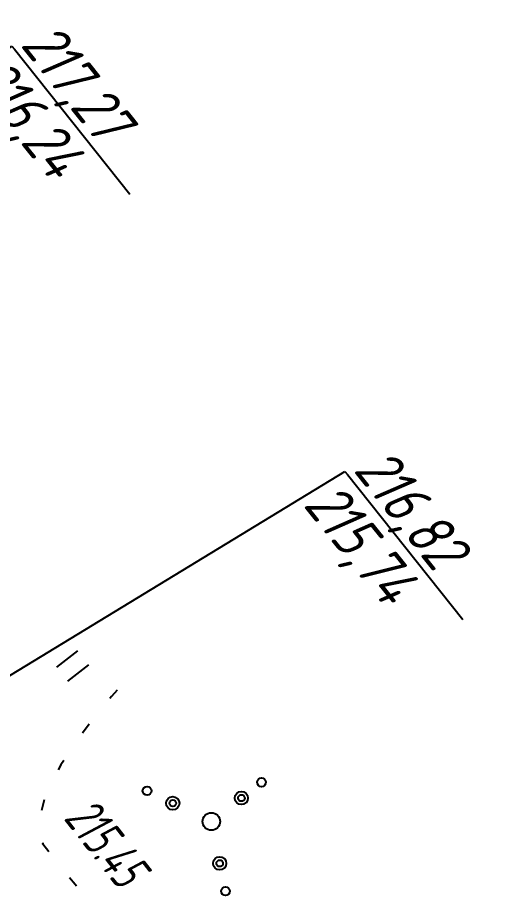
# Model space of a CAD drawing. Header units: millimetres. Extents: x -1799 to 6962, y -1020 to 4121.
# Drawn here: x 1516.8 to 1560.7, y 2609.7 to 2689.6 of the extents above; entities that cross this region are included whole.
import ezdxf
from ezdxf import colors
from ezdxf.entities.mleader import LeaderData, LeaderLine
from ezdxf.math import Vec2, Vec3

# ---------------------------------------------------------------- set-up
doc = ezdxf.new("R2010")
doc.units = ezdxf.units.MM
doc.linetypes.add('CONTI', pattern=[0])
for name, color, linetype in [('PI_OTDEFAULT', 172, 'CONTI'), ('PI_TTDEFAULT', 5, 'CONTI'), ('SIT_LDEFAULT', 7, 'CONTI'), ('ZAPSKDEFAULT', 7, 'CONTI')]:
    doc.layers.add(name, color=color, linetype=linetype)
doc.layers.add('Отметки', color=5, linetype='Continuous', lineweight=30)
doc.styles.add('eskd', font='spds.shx', dxfattribs={"width": 1.2, "oblique": 15})
doc.styles.add('ГОСТ', font='', dxfattribs={"oblique": 15, "height": 4})
doc.styles.get('ГОСТ').set_extended_font_data('GOST type A')

# ---------------------------------------------------------------- blocks, each defined once
blk = doc.blocks.new('BL_2011')
at = {"color": 0}
for p, q in [((0, 0), (0, 2.4)), ((1.6, 0), (1.6, 2.4))]:
    blk.add_line(p, q, dxfattribs=at)
blk = doc.blocks.new('BL_2010')
at = {"color": 0}
for centre, radius in [((0, 5.78), 0.4), ((0, 3.46), 0.6), ((0, 3.46), 0.3), ((0, 0), 0.8), ((-3.46, -1.74), 0.6), ((-3.46, -1.74), 0.3), ((3.46, -1.74), 0.6), ((3.46, -1.74), 0.3), ((-5.78, -2.88), 0.4), ((5.78, -2.88), 0.4)]:
    blk.add_circle(centre, radius, dxfattribs=at)
blk = doc.blocks.new('_None')

msp = doc.modelspace()

# ---------------------------------------------------------------- linework, layer by layer
at = {"layer": 'PI_TTDEFAULT', "color": 5}
msp.add_point((1519.071700376409, 2614.609215734911, 215.449), dxfattribs=at)
at = {"layer": 'SIT_LDEFAULT', "color": 7}
for p, q in [((1525.801700376449, 2628.549218735111), (1525.301700376449, 2627.989212735009)), ((1525.301700376449, 2627.989212735009), (1525.141700376416, 2627.799218735111)), ((1523.271700376421, 2625.45921473523), (1522.661700376435, 2624.669213734952)), ((1520.971700376433, 2622.179215735209), (1520.701700376414, 2621.76921173503)), ((1520.701700376414, 2621.76921173503), (1520.471700376433, 2621.319214735565)), ((1519.201700376414, 2618.619217735169), (1518.941700376405, 2617.649216735189)), ((1519.0617003764, 2614.70921473523), (1519.081700376419, 2614.609215734911)), ((1519.071700376409, 2614.609215734911), (1519.621700376398, 2613.909211734695)), ((1521.501700376402, 2611.569214735565), (1521.991700376451, 2610.949212734972)), ((1521.991700376451, 2610.949212734972), (1522.131700376407, 2610.789216734854))]:
    msp.add_line(p, q, dxfattribs=at)

# ---------------------------------------------------------------- block references
at = {"layer": 'ZAPSKDEFAULT', "color": 7, "rotation": 307.9999999999999}
for name, p in [('BL_2011', (1520.351700376437, 2630.639214735863)), ('BL_2010', (1534.351700376437, 2616.639214735863))]:
    msp.add_blockref(name, p, dxfattribs=at)

# ---------------------------------------------------------------- texts
at = {"layer": 'PI_OTDEFAULT', "color": 172, "style": 'eskd', "oblique": 10, "width": 0.8}
msp.add_text('215.45', height=3.5, rotation=307.9999999999999, dxfattribs=at).set_placement((1520.89308837645, 2616.902420735371))
at = {"layer": 'Отметки', "color": 0, "style": 'ГОСТ', "oblique": 15}
for s, p in [('216,24', (1512.40366049886, 2683.941274225165, 126.574)), ('215,74', (1542.615296323065, 2645.341102415149, 126.574))]:
    msp.add_text(s, height=4, rotation=308.7757024907282, dxfattribs=at).set_placement(p)

# ---------------------------------------------------------------- leaders
at = {"layer": 'Отметки', "ltscale": 0.2}
ml = msp.add_multileader_mtext('Standard', dxfattribs=at)
ml.set_content('217,27', color=256, style='ГОСТ')
ml.set_leader_properties()
ml.set_arrow_properties(name='NONE')
ml.build(insert=Vec2(0, 0))
ml.multileader.update_dxf_attribs({"text_left_attachment_type": 6, "text_right_attachment_type": 6, "dogleg_length": 0.36, "arrow_head_size": 2})
ctx = ml.context
ctx.base_point, ctx.arrow_head_size, ctx.landing_gap_size, ctx.plane_origin, ctx.plane_x_axis, ctx.plane_y_axis = Vec3(1516.489177320764, 2686.733012783768), 2, 0, Vec3(1442.187745495126, 2627.15274095015), Vec3(0.622002885187453, -0.7830149492943823), Vec3(0.7830149492943823, 0.622002885187453)
ctx.left_attachment, ctx.right_attachment = 6, 6
notes = []
notes.append((ctx, [(0, (1, 1, 0), (1516.265256282097, 2687.014898165514), (0.622002885187453, -0.7830149492943824), 0.36, [(0, [(1462.381856068512, 2654.176714495209)], 0, [])])]))
ctx.mtext.insert, ctx.mtext.text_direction, ctx.mtext.rotation, ctx.mtext.line_spacing_style, ctx.mtext.flow_direction = Vec3(1520.091381905231, 2689.594492818614), Vec3(0.622002885187453, -0.7830149492943823), 5.383687007247562, 2, 5
ml = msp.add_multileader_mtext('Standard', dxfattribs=at)
ml.set_content('216,82', color=256, style='ГОСТ')
ml.set_leader_properties()
ml.set_arrow_properties(name='NONE')
ml.build(insert=Vec2(0, 0))
ml.multileader.update_dxf_attribs({"text_left_attachment_type": 6, "text_right_attachment_type": 6, "dogleg_length": 0.36, "arrow_head_size": 2})
ctx = ml.context
ctx.base_point, ctx.arrow_head_size, ctx.landing_gap_size, ctx.plane_origin, ctx.plane_x_axis, ctx.plane_y_axis = Vec3(1546.70081314497, 2648.132840973752), 2, 0, Vec3(1472.399381319332, 2588.552569140134), Vec3(0.622002885187453, -0.7830149492943823), Vec3(0.7830149492943823, 0.622002885187453)
ctx.left_attachment, ctx.right_attachment = 6, 6
notes.append((ctx, [(0, (1, 1, 0), (1546.476892106302, 2648.414726355498), (0.622002885187453, -0.7830149492943824), 0.36, [(0, [(1492.593491892718, 2615.576542685193)], 0, [])])]))
ctx.mtext.insert, ctx.mtext.text_direction, ctx.mtext.rotation, ctx.mtext.line_spacing_style, ctx.mtext.flow_direction = Vec3(1550.303017729437, 2650.994321008598), Vec3(0.622002885187453, -0.7830149492943823), 5.383687007247562, 2, 5
for ctx, leaders in notes:
    for number, flags, end, landing, length, lines in leaders:
        leader = LeaderData()
        leader.index, (leader.has_last_leader_line, leader.has_dogleg_vector, leader.attachment_direction) = number, flags
        leader.last_leader_point, leader.dogleg_vector, leader.dogleg_length = Vec3(end), Vec3(landing), length
        for number, points, colour, breaks in lines:
            line = LeaderLine()
            line.index, line.vertices, line.color, line.breaks = number, Vec3.list(points), colors.encode_raw_color(colour), breaks
            leader.lines.append(line)
        ctx.leaders.append(leader)

doc.saveas('drawing.dxf')
